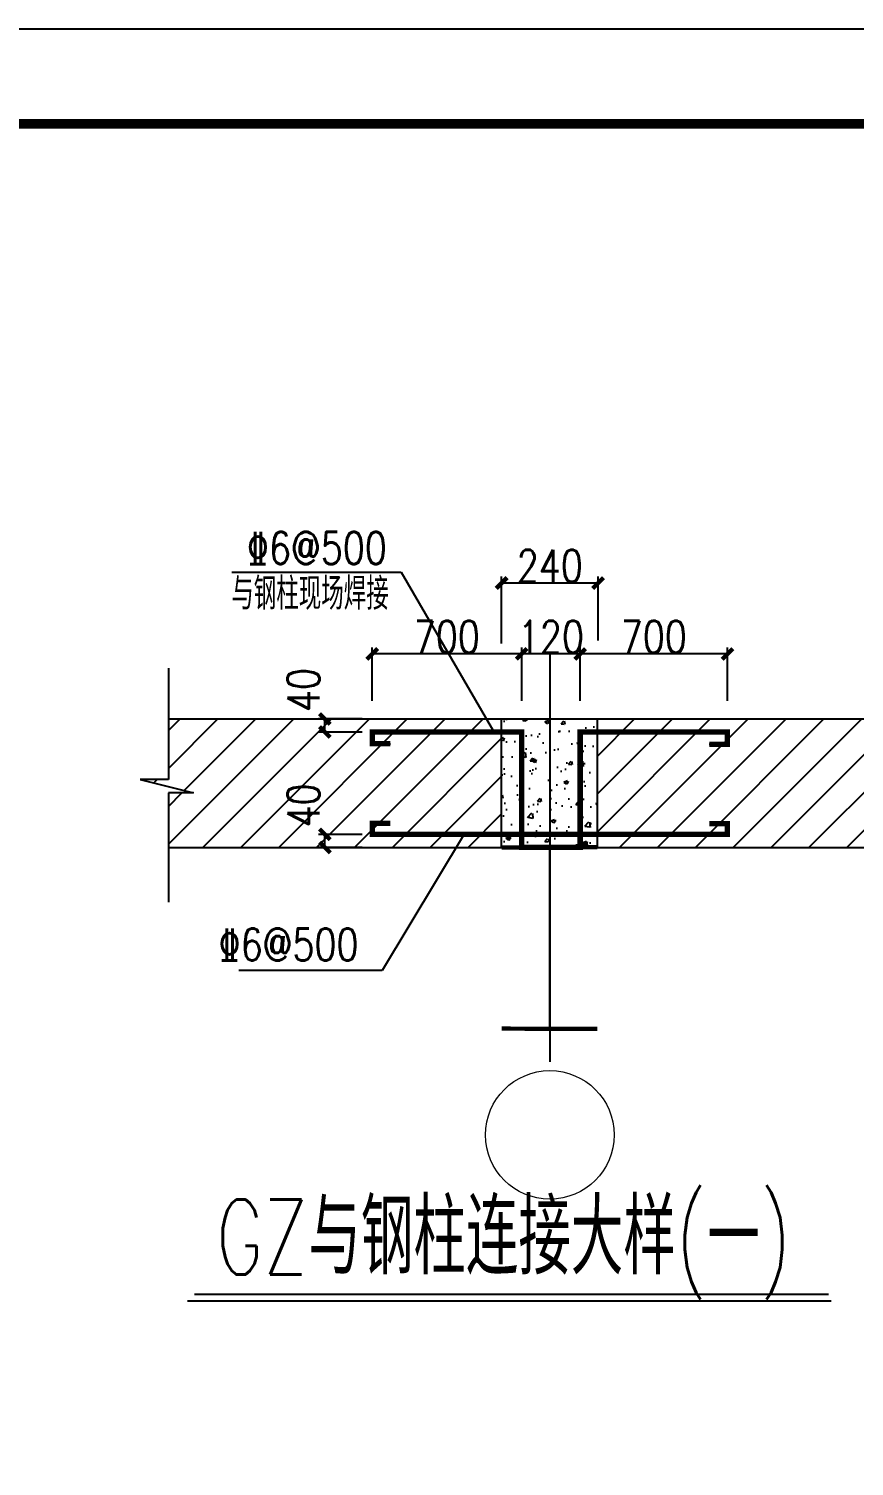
# Model space of a CAD drawing. Header units: millimetres. Extents: x 6950065 to 7140129, y 16284814 to 19754034.
# Drawn here: x 7050914 to 7063937, y 18848298 to 18870974 of the extents above; entities that cross this region are included whole.
import ezdxf

# ---------------------------------------------------------------- set-up
doc = ezdxf.new("R2010")
doc.units = ezdxf.units.MM
doc.header["$LTSCALE"] = 1500
doc.header["$MEASUREMENT"] = 0
doc.linetypes.add('CENTER2', pattern=[28.575, 19.05, -3.175, 3.175, -3.175])
doc.layers.get('Defpoints').update_dxf_attribs({"color": 1})
for name, color, linetype in [('C型钢', 6, 'Continuous'), ('TEXT', 7, 'Continuous'), ('TK', 4, 'Continuous')]:
    doc.layers.add(name, color=color, linetype=linetype)
doc.layers.add('尺寸线', color=7, linetype='Continuous', lineweight=13)
doc.styles.add('_HZTXT', font='txt.shx', dxfattribs={"width": 0.8, "bigfont": 'hztxt.shx'})
doc.styles.add('TSSD_Label', font='Tssdeng.shx', dxfattribs={"width": 0.7, "bigfont": 'hztxt.shx'})
doc.styles.add('Z10', font='romans.shx', dxfattribs={"width": 0.7, "height": 1000, "bigfont": 'hztxt.shx'})
doc.styles.add('Z3', font='txt.shx', dxfattribs={"width": 0.8, "height": 300, "bigfont": 'hztxt.shx'})
doc.dimstyles.new('ISO-25_WS', dxfattribs={"dimtxt": 3, "dimasz": 100, "dimexe": 60, "dimexo": 0, "dimgap": 10, "dimtad": 1, "dimdec": 0, "dimdsep": 46, "dimtxsty": 'Z3', "dimblk1": 'ARCHTICK', "dimblk2": 'ARCHTICK', "dimsah": 1, "dimcen": 2.5, "dimclrd": 4, "dimclre": 4, "dimclrt": 7, "dimadec": 0, "dimazin": 0, "dimtfac": 1, "dimtdec": 4, "dimtmove": 2, "dimatfit": 3, "dimldrblk": 'ARCHTICK', "dimfxl": 0, "dimtolj": 1, "dimtzin": 0, "dimarcsym": 0})

# ---------------------------------------------------------------- blocks, each defined once
blk = doc.blocks.new('_ArchTick')
at = {"color": 0, "linetype": 'ByBlock', "const_width": 0.4}
blk.add_lwpolyline([(-0.5, -0.5), (0.5, 0.5)], dxfattribs=at)
blk = doc.blocks.new('*D849')
at = {"color": 4, "lineweight": -2}
for p, q in [((-109949, 774801), (-109949, 775425)), ((-109049, 775365), (-109949, 775365)), ((-109049, 774829), (-109049, 775425))]:
    blk.add_line(p, q, dxfattribs=at)
at = {"layer": 'Defpoints', "color": 0}
for p in [(-109949, 775365), (-109949, 774801), (-109049, 774829)]:
    blk.add_point(p, dxfattribs=at)
at = {"color": 4, "lineweight": -2, "xscale": 100, "yscale": 100, "zscale": 100, "rotation": 180}
blk.add_blockref('_ArchTick', (-109949, 775365), dxfattribs=at)
at = {"color": 4, "lineweight": -2, "xscale": 100, "yscale": 100, "zscale": 100}
blk.add_blockref('_ArchTick', (-109049, 775365), dxfattribs=at)
at = {"color": 7, "insert": (-109499, 775525), "char_height": 300, "attachment_point": 5, "style": 'Z3'}
blk.add_mtext('\\A1;240', dxfattribs=at)
blk = doc.blocks.new('*D850')
at = {"color": 4, "lineweight": -2}
for p, q in [((-111252, 774096), (-111659, 774096)), ((-111599, 773974), (-111599, 774096)), ((-111252, 773974), (-111659, 773974))]:
    blk.add_line(p, q, dxfattribs=at)
at = {"layer": 'Defpoints', "color": 0}
for p in [(-111599, 774096), (-111252, 774096), (-111252, 773974)]:
    blk.add_point(p, dxfattribs=at)
at = {"color": 4, "lineweight": -2, "xscale": 100, "yscale": 100, "zscale": 100}
for p, rotation in [((-111599, 774096), 90), ((-111599, 773974), 270)]:
    blk.add_blockref('_ArchTick', p, dxfattribs=dict(at, rotation=rotation))
at = {"color": 7, "insert": (-111799, 774366), "char_height": 300, "attachment_point": 5, "rotation": 90, "style": 'Z3'}
blk.add_mtext('\\A1;40', dxfattribs=at)
blk = doc.blocks.new('*D851')
at = {"color": 4, "lineweight": -2}
for p, q in [((-109762, 774266), (-109762, 774763)), ((-109216, 774266), (-109216, 774763)), ((-109216, 774703), (-109762, 774703))]:
    blk.add_line(p, q, dxfattribs=at)
at = {"layer": 'Defpoints', "color": 0}
for p in [(-109762, 774703), (-109762, 774266), (-109216, 774266)]:
    blk.add_point(p, dxfattribs=at)
at = {"color": 4, "lineweight": -2, "xscale": 100, "yscale": 100, "zscale": 100, "rotation": 180}
blk.add_blockref('_ArchTick', (-109762, 774703), dxfattribs=at)
at = {"color": 4, "lineweight": -2, "xscale": 100, "yscale": 100, "zscale": 100}
blk.add_blockref('_ArchTick', (-109216, 774703), dxfattribs=at)
at = {"color": 7, "insert": (-109489, 774863), "char_height": 300, "attachment_point": 5, "style": 'Z3'}
blk.add_mtext('\\A1;120', dxfattribs=at)
blk = doc.blocks.new('*D852')
at = {"color": 4, "lineweight": -2}
for p, q in [((-111157, 774266), (-111157, 774763)), ((-109762, 774266), (-109762, 774763)), ((-109762, 774703), (-111157, 774703))]:
    blk.add_line(p, q, dxfattribs=at)
at = {"layer": 'Defpoints', "color": 0}
for p in [(-111157, 774703), (-111157, 774266), (-109762, 774266)]:
    blk.add_point(p, dxfattribs=at)
at = {"color": 4, "lineweight": -2, "xscale": 100, "yscale": 100, "zscale": 100, "rotation": 180}
blk.add_blockref('_ArchTick', (-111157, 774703), dxfattribs=at)
at = {"color": 4, "lineweight": -2, "xscale": 100, "yscale": 100, "zscale": 100}
blk.add_blockref('_ArchTick', (-109762, 774703), dxfattribs=at)
at = {"color": 7, "insert": (-110460, 774863), "char_height": 300, "attachment_point": 5, "style": 'Z3'}
blk.add_mtext('\\A1;700', dxfattribs=at)
blk = doc.blocks.new('*D853')
at = {"color": 4, "lineweight": -2}
for p, q in [((-109216, 774266), (-109216, 774763)), ((-107841, 774266), (-107841, 774763)), ((-107841, 774703), (-109216, 774703))]:
    blk.add_line(p, q, dxfattribs=at)
at = {"layer": 'Defpoints', "color": 0}
for p in [(-109216, 774703), (-109216, 774266), (-107841, 774266)]:
    blk.add_point(p, dxfattribs=at)
at = {"color": 4, "lineweight": -2, "xscale": 100, "yscale": 100, "zscale": 100, "rotation": 180}
blk.add_blockref('_ArchTick', (-109216, 774703), dxfattribs=at)
at = {"color": 4, "lineweight": -2, "xscale": 100, "yscale": 100, "zscale": 100}
blk.add_blockref('_ArchTick', (-107841, 774703), dxfattribs=at)
at = {"color": 7, "insert": (-108529, 774863), "char_height": 300, "attachment_point": 5, "style": 'Z3'}
blk.add_mtext('\\A1;700', dxfattribs=at)
blk = doc.blocks.new('*D854')
at = {"color": 4, "lineweight": -2}
for p, q in [((-111252, 773019), (-111659, 773019)), ((-111599, 772896), (-111599, 773019)), ((-111252, 772896), (-111659, 772896))]:
    blk.add_line(p, q, dxfattribs=at)
at = {"layer": 'Defpoints', "color": 0}
for p in [(-111599, 773019), (-111252, 773019), (-111252, 772896)]:
    blk.add_point(p, dxfattribs=at)
at = {"color": 4, "lineweight": -2, "xscale": 100, "yscale": 100, "zscale": 100}
for p, rotation in [((-111599, 773019), 90), ((-111599, 772896), 270)]:
    blk.add_blockref('_ArchTick', p, dxfattribs=dict(at, rotation=rotation))
at = {"color": 7, "insert": (-111799, 773289), "char_height": 300, "attachment_point": 5, "rotation": 90, "style": 'Z3'}
blk.add_mtext('\\A1;40', dxfattribs=at)
blk = doc.blocks.new('GeYuanFrame_03231217', base_point=(20.09, 4.53))
at = {"layer": 'TK'}
blk.add_lwpolyline([(20.09, 4.53), (20.09, 598.53), (861.09, 598.53), (861.09, 4.53)], close=True, dxfattribs=at)
at = {"layer": 'TK', "const_width": 1}
blk.add_lwpolyline([(45.09, 588.53), (851.09, 588.53), (851.09, 14.53), (45.09, 14.53)], close=True, dxfattribs=at)
blk = doc.blocks.new('Z11')
at = {"linetype": 'ByBlock'}
h = blk.add_hatch(dxfattribs=at)
h.set_pattern_fill('AR-CONC', color=256, scale=50, style=0)
h.set_pattern_definition([(50, (-478819.8, 978800.96), (358.6301, -31.37607), [37.5, -412.5]), (355, (-478819.8, 978800.96), (-69.37567, 376.09607), [30, -330]), (100.4514, (-478789.9, 978798.34), (289.2547, 344.71977), [31.8701, -350.57106]), (46.1842, (-478819.8, 978900.96), (533.62052, -82.7595), [56.25, -618.75]), (96.6356, (-478775.3, 978894.06), (467.33135, 487.05894), [47.80514, -525.8565]), (351.1842, (-478819.8, 978900.96), (467.331, 487.0593), [45, -495]), (21, (-478769.8, 978875.96), (298.45353, -201.30945), [37.5, -412.5]), (326, (-478769.8, 978875.96), (121.65767, 362.57502), [30, -330]), (71.4514, (-478744.9, 978859.18), (420.11131, 161.26525), [31.8701, -350.57106]), (37.5, (-478819.79, 978800.96), (6.079928, 166.446927), [0, -326, 0, -335, 0, -331.25]), (7.5, (-478819.79, 978800.96), (131.53477, 197.205856), [0, -191, 0, -318.5, 0, -126.25]), (327.5, (-478931.29, 978800.96), (266.91122, -11.277436), [0, -125, 0, -390, 0, -517.5]), (317.5, (-478981.29, 978800.96), (291.59308, 50.05249), [0, -162.5, 0, -259, 0, -367.5])])
h.paths.add_polyline_path([(-109949.2, 772896.3), (-109762.1, 772897), (-109762.1, 773973.5), (-109949.2, 773973.5)])
h.paths.add_polyline_path([(-109499.2, 774096.3), (-109949.2, 774096.3), (-109949.2, 773973.5), (-109762.1, 773973.5), (-109762.1, 772897), (-109499.2, 772897.9)])
h.paths.add_polyline_path([(-109499.2, 772897.9), (-109216, 772898.8), (-109216, 773973.5), (-109054.6, 773973.5), (-109054.6, 774096.3), (-109499.2, 774096.3)])
h.paths.add_polyline_path([(-109216, 772898.8), (-109054.6, 772899.4), (-109054.6, 773973.5), (-109216, 773973.5)], flags=17)
for p, q in [((-112467.7, 775467.5), (-110885.6, 775467.5)), ((-110885.6, 775467.5), (-110025.6, 773981.9)), ((-113059.9, 774569.7), (-113059.9, 773530.6)), ((-113059.9, 773987.5), (-112951.1, 774096.3)), ((-113059.9, 773634), (-112597.5, 774096.3)), ((-113059.9, 772926.9), (-111890.4, 774096.3)), ((-112912.9, 773427.4), (-112244, 774096.3)), ((-112736.9, 772896.3), (-111536.9, 774096.3)), ((-112383.3, 772896.3), (-111183.3, 774096.3)), ((-112029.8, 772896.3), (-110829.8, 774096.3)), ((-111676.2, 772896.3), (-110476.2, 774096.3)), ((-111322.7, 772896.3), (-110122.7, 774096.3)), ((-109054.6, 773750.2), (-108708.4, 774096.3)), ((-109054.6, 773396.6), (-108354.9, 774096.3)), ((-109054.6, 773043.1), (-108001.3, 774096.3)), ((-108847.8, 772896.3), (-107647.8, 774096.3)), ((-108494.2, 772896.3), (-107294.2, 774096.3)), ((-108140.7, 772896.3), (-106940.7, 774096.3)), ((-107787.1, 772896.3), (-106587.1, 774096.3)), ((-107433.6, 772896.3), (-106233.6, 774096.3)), ((-111157.2, 773973.5), (-111157.2, 773864.1)), ((-109762.1, 773973.5), (-111157.2, 773973.5)), ((-109762.1, 772896.3), (-109762.1, 773973.5)), ((-109216, 772896.3), (-109216, 773973.5)), ((-107841.2, 773973.5), (-107841.2, 773857.8)), ((-107080, 772896.3), (-105938.5, 774037.9)), ((-111157.2, 773864.1), (-110987.9, 773864.1)), ((-110969.1, 772896.3), (-109949.2, 773916.3)), ((-107841.2, 773857.8), (-108010.5, 773857.8)), ((-110615.5, 772896.3), (-109949.2, 773562.7)), ((-106726.5, 772896.3), (-105938.5, 773684.3)), ((-113059.9, 773530.6), (-113323, 773530.6)), ((-113323, 773530.6), (-112825.9, 773405.5)), ((-113195.4, 773498.5), (-113163.3, 773530.6)), ((-113059.9, 773405.5), (-113059.9, 772386.6)), ((-113059.9, 773280.4), (-112934.8, 773405.5)), ((-112825.9, 773405.5), (-113059.9, 773405.5)), ((-110262, 772896.3), (-109949.2, 773209.1)), ((-110262, 772896.3), (-109949.2, 773209.1)), ((-110300.3, 773019.1), (-111064.5, 771748.6)), ((-109762.1, 772896.3), (-109216, 772896.3)), ((-109216, 772896.3), (-109762.1, 772896.3)), ((-111064.5, 771748.6), (-112401.4, 771748.6)), ((-109762.1, 771205.6), (-109216, 771205.6)), ((-109216, 771205.6), (-109762.1, 771205.6)), ((-112817.7, 768726.2), (-106896.9, 768726.2))]:
    blk.add_line(p, q)
at = {"color": 1, "linetype": 'CENTER2', "ltscale": 0.1}
for p, q in [((-109499.2, 774705.2), (-109499.2, 770813.3)), ((-108140.7, 772896.3), (-104351.5, 772896.3))]:
    blk.add_line(p, q, dxfattribs=at)
at = {"color": 2}
for p, q in [((-113059.9, 774096.3), (-105938.5, 774096.3)), ((-109949.2, 772896.3), (-109949.2, 774096.3)), ((-109054.6, 772899.4), (-109054.6, 774096.3)), ((-113059.9, 772896.3), (-105938.5, 772896.3))]:
    blk.add_line(p, q, dxfattribs=at)
for points, const_width in [([(-110987.9, 773864.1), (-111157.2, 773864.1), (-111157.2, 773973.5), (-109762.1, 773973.5), (-109762.1, 772896.3), (-109216, 772896.3), (-109216, 773973.5), (-107841.2, 773973.5), (-107841.2, 773857.8), (-108010.5, 773857.8)], 50), ([(-109216, 773973.5), (-107841.2, 773973.5)], 50), ([(-110987.9, 773122.2), (-111157.2, 773122.2), (-111157.2, 773019.1), (-109762.1, 773019.1), (-109762.1, 773019.1), (-109216, 773019.1), (-109216, 773019.1), (-107841.2, 773019.1), (-107841.2, 773119.1), (-108010.5, 773119.1)], 50), ([(-109949.2, 772896.3), (-109054.6, 772899.4)], 40), ([(-109949.2, 772896.3), (-109054.6, 772899.4)], 20), ([(-109499.2, 772896.3), (-109499.2, 771205.6)], 20), ([(-109949.2, 771205.6), (-109054.6, 771202.5)], 40), ([(-109949.2, 771205.6), (-109054.6, 771202.5)], 20), ([(-112884.1, 768662.9), (-106870.4, 768662.9)], 20)]:
    blk.add_lwpolyline(points, dxfattribs=dict(const_width=const_width))
at = {"layer": 'Defpoints', "color": 0, "linetype": 'ByBlock'}
blk.add_point((-108774, 774800.9), dxfattribs=at)
at = {"layer": '尺寸线', "color": 4}
blk.add_circle((-109499.2, 770213.3), 600, dxfattribs=at)
at = {"color": 7, "style": '_HZTXT', "width": 0.8}
for p in [(-112327, 775541.9), (-112591.4, 771840.7)]:
    blk.add_text('\x846@500', height=300, dxfattribs=at).set_placement(p)
at = {"color": 7, "linetype": 'ByBlock', "insert": (-109929.5, 769143.1), "char_height": 700, "attachment_point": 5, "style": 'Z10'}
blk.add_mtext('GZ与钢柱连接大样(一)', dxfattribs=at)
at = {"layer": 'TEXT', "style": 'TSSD_Label', "width": 0.7}
blk.add_text('与钢柱现场焊接', height=300, dxfattribs=at).set_placement((-112472.9, 775115.1))
for base, p1, p2, text, picture, middle in [((-109949.2, 775364.8), (-109049.2, 774829.5), (-109949.2, 774800.9), '240', '*D849', (-109499.2, 775524.8)), ((-111157.2, 774702.7), (-109762.1, 774266.5), (-111157.2, 774266.5), '700', '*D852', (-110459.6, 774862.7)), ((-109762.1, 774702.7), (-109216, 774266.5), (-109762.1, 774266.5), '120', '*D851', (-109489.1, 774862.7)), ((-109216, 774702.7), (-107841.2, 774266.5), (-109216, 774266.5), '700', '*D853', (-108528.6, 774862.7))]:
    dim = blk.add_linear_dim(base=base, p1=p1, p2=p2, text=text, dimstyle='ISO-25_WS')
    dim.commit()
    dim.dimension.update_dxf_attribs({"geometry": picture, "text_midpoint": middle})
for base, p1, p2, picture, middle in [((-111598.9, 774096.3), (-111251.8, 773973.5), (-111251.8, 774096.3), '*D850', (-111798.9, 774366.5)), ((-111598.9, 773019.1), (-111251.8, 772896.3), (-111251.8, 773019.1), '*D854', (-111798.9, 773289.3))]:
    dim = blk.add_linear_dim(base=base, p1=p1, p2=p2, angle=90, text='40', dimstyle='ISO-25_WS')
    dim.commit()
    dim.dimension.update_dxf_attribs({"geometry": picture, "text_midpoint": middle, "dimtype": 128})

msp = doc.modelspace()

# ---------------------------------------------------------------- block references
at = {"xscale": 1.690000000875443, "yscale": 1.690000000991859, "zscale": 1.69}
msp.add_blockref('Z11', (7244187.9, 17551864.1), dxfattribs=at)
at = {"layer": 'C型钢', "color": 3, "xscale": 150, "yscale": 150, "zscale": 150}
msp.add_blockref('GeYuanFrame_03231217', (6955997, 18781874.4), dxfattribs=at)

doc.saveas('drawing.dxf')
